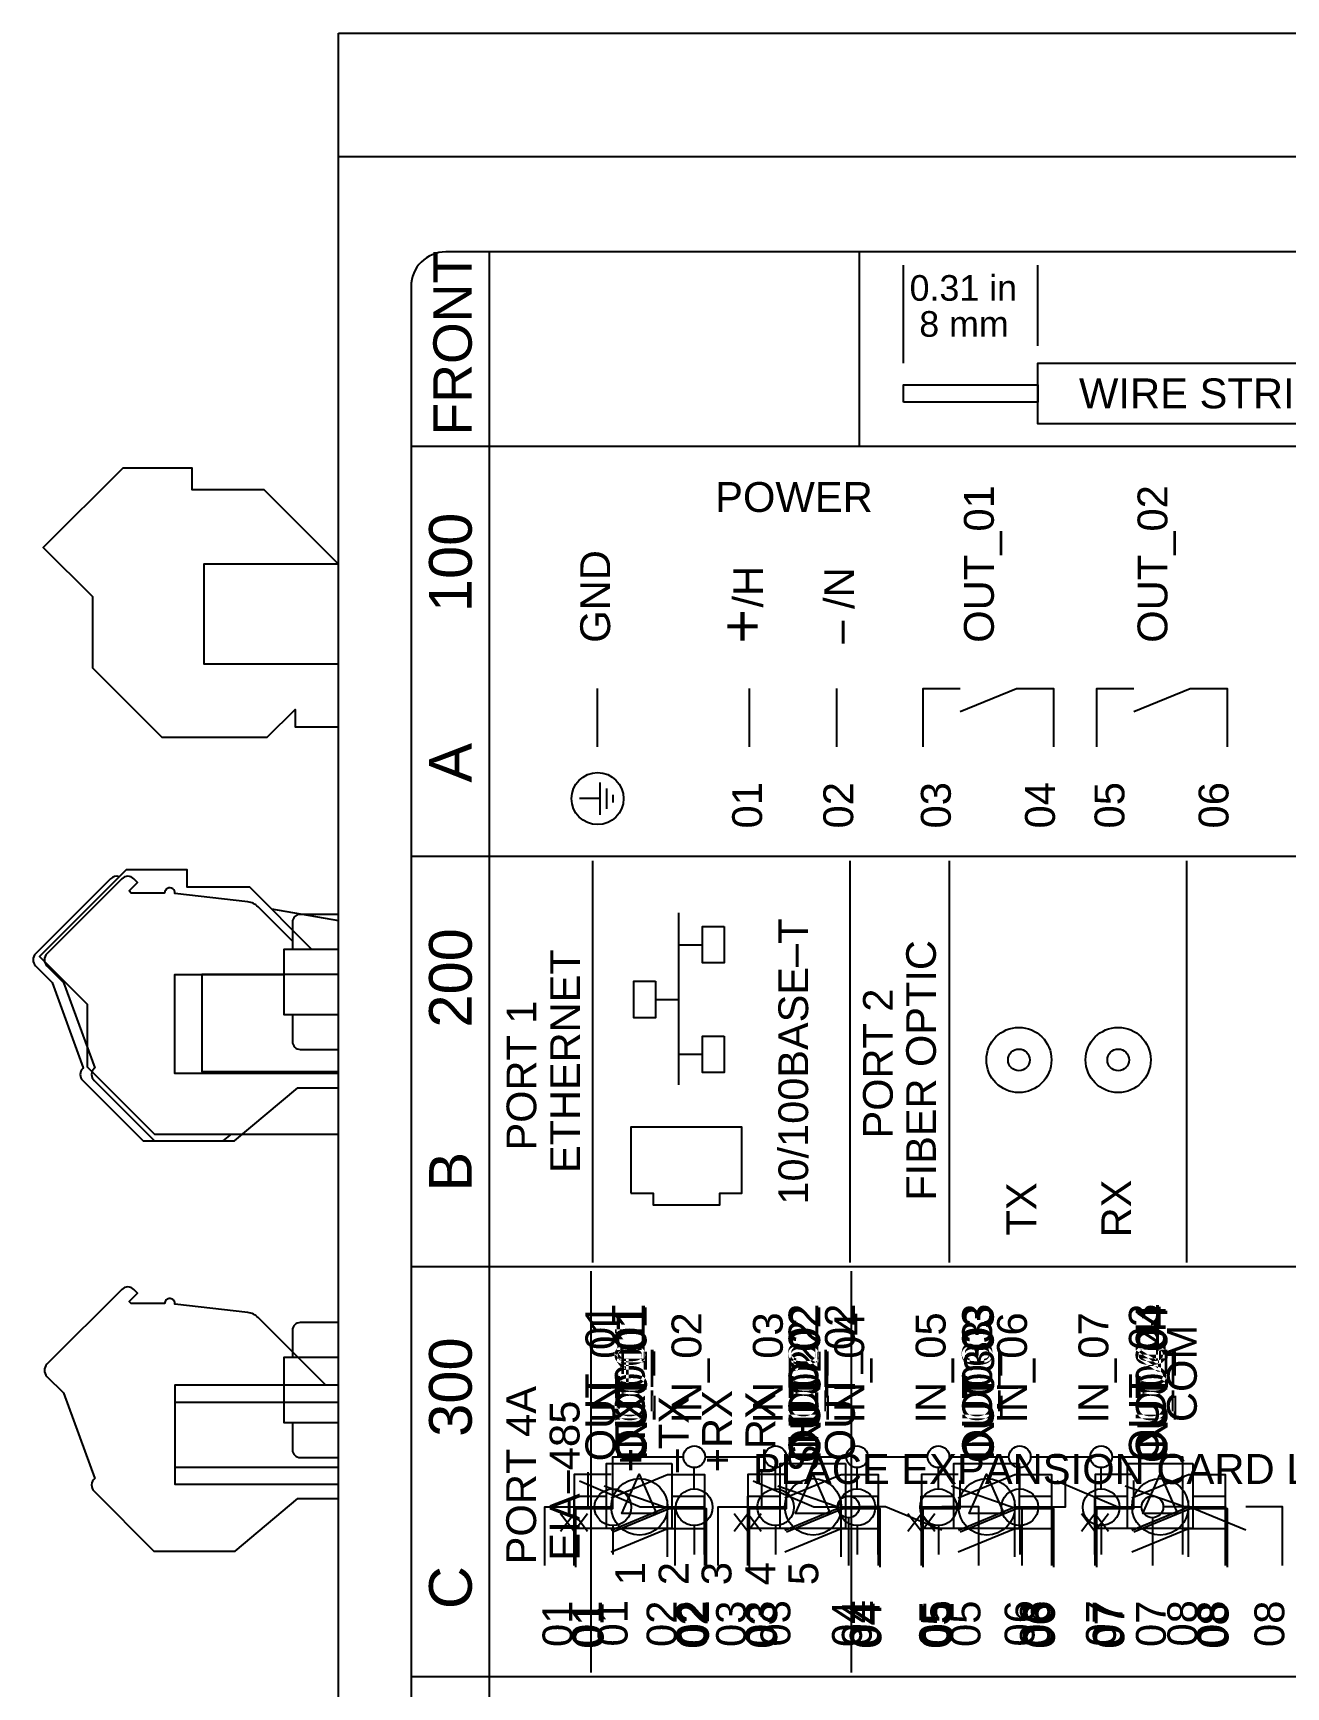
# Model space of a CAD drawing. Extents: x 0.3 to 23.7, y 0.2 to 17.8.
# Drawn here: x 8.79 to 11.676, y 5.042 to 8.852 of the extents above; entities that cross this region are included whole.
import ezdxf

# ---------------------------------------------------------------- set-up
doc = ezdxf.new("R2010")
doc.units = 0
doc.header["$MEASUREMENT"] = 0
for name, color, linetype in [('1_01__0-__NONE__EIA-232', 7, 'CONTINUOUS'), ('1_02__1-__NONE__EIA-485', 7, 'CONTINUOUS'), ('1_03__2-___1__10-100BASE-T', 7, 'CONTINUOUS'), ('1_04__3-___1__10-100BASE-T', 7, 'CONTINUOUS'), ('2_01__0-__EMPTY', 7, 'CONTINUOUS'), ('2_02__A-__SERIAL_COMMUNICA', 7, 'CONTINUOUS'), ('2_03__B-___3__DI___4__DO__', 7, 'CONTINUOUS'), ('2_04__1-___4__DI___4__DO_E', 7, 'CONTINUOUS'), ('2_05__C-___4__DI___4__DO_F', 7, 'CONTINUOUS'), ('2_06__D-___4__DI___3__DO_E', 7, 'CONTINUOUS'), ('2_07__2A___8__DO__ELECTROM', 7, 'CONTINUOUS'), ('2_08__2B___8__DO__ELECTROM', 7, 'CONTINUOUS'), ('2_09__2C___8__DO_ELECTROME', 7, 'CONTINUOUS'), ('2_10__2D___8__DO_ELECTROME', 7, 'CONTINUOUS'), ('2_11__2G___8__DO_ELECTROME', 7, 'CONTINUOUS'), ('2_12__3-___8__DI', 7, 'CONTINUOUS'), ('2_13__4-___14__DI', 7, 'CONTINUOUS'), ('2_14__5-___8__AI___20_MA_O', 7, 'CONTINUOUS'), ('2_15__6-___4__AI___4__AO__', 7, 'CONTINUOUS'), ('6_00_____DWG', 7, 'CONTINUOUS')]:
    doc.layers.add(name, color=color, linetype=linetype)
doc.styles.add('ARIAL', font='arial.ttf')

msp = doc.modelspace()

# ---------------------------------------------------------------- linework, layer by layer
at = {"layer": '1_01__0-__NONE__EIA-232'}
for points in [[(10.6718, 6.0198), (10.6718, 6.9448)], [(10.9006, 6.0198), (10.9006, 6.9448)], [(11.4476, 6.0198), (11.4476, 6.9448)], [(9.4932, 6.7411), (9.3676, 6.7411), (9.3676, 6.5911), (9.4932, 6.5911)], [(9.4932, 6.455), (9.1161, 6.455), (9.1161, 6.6834), (9.3676, 6.6834)]]:
    msp.add_lwpolyline(points, dxfattribs=at)
for points in [[(9.3873, 6.7597), (9.3079, 6.8391, 0.169586), (9.2845, 6.8504), (9.1164, 6.8695, 1.058395), (9.0928, 6.8709), (9.0159, 6.8709), (9.0109, 6.8758), (9.0304, 6.8953), (9.0221, 6.9037, 0.414214), (8.9942, 6.9037), (8.8216, 6.7311, 0.414214), (8.8216, 6.7032), (8.8599, 6.6649), (8.9316, 6.468), (8.9302, 6.4666, 0.414214), (8.9302, 6.4387), (9.0694, 6.2996), (9.2539, 6.2996), (9.3999, 6.422), (9.4932, 6.422)], [(9.4932, 6.8216), (9.4051, 6.8216, 0.414214), (9.3873, 6.8039), (9.3873, 6.7411)], [(9.3873, 6.5911), (9.3873, 6.5283, 0.414214), (9.4051, 6.5106), (9.4932, 6.5106)]]:
    msp.add_lwpolyline(points, format="xyb", dxfattribs=at)
for centre, radius in [((11.0609, 6.4862), 0.075), ((11.2896, 6.4862), 0.075), ((11.0609, 6.4862), 0.025), ((11.2896, 6.4862), 0.025)]:
    msp.add_circle(centre, radius, dxfattribs=at)
at = {"layer": '1_02__1-__NONE__EIA-485'}
for points in [[(10.6718, 6.0198), (10.6718, 6.9448)], [(10.9006, 6.0198), (10.9006, 6.9448)], [(11.4476, 6.0198), (11.4476, 6.9448)], [(9.4932, 6.7411), (9.4321, 6.7411), (9.2888, 6.8844), (9.1443, 6.8844), (9.1443, 6.9244), (9.0043, 6.9244), (8.8043, 6.7244), (8.9143, 6.6144), (8.9143, 6.4704), (9.0693, 6.3154), (9.4932, 6.3154)], [(9.3388, 6.8344), (9.4932, 6.8072)], [(9.4932, 6.4589), (9.1793, 6.4589), (9.1793, 6.6839), (9.4932, 6.6839)]]:
    msp.add_lwpolyline(points, dxfattribs=at)
msp.add_lwpolyline([(8.9883, 6.9084, 0.285461), (8.968, 6.9037), (8.7954, 6.7311, 0.414214), (8.7954, 6.7032), (8.8337, 6.6649), (8.9054, 6.468), (8.904, 6.4666, 0.414214), (8.904, 6.4387), (9.0432, 6.2996), (9.2277, 6.2996), (9.2466, 6.3154)], format="xyb", dxfattribs=at)
for centre, radius in [((11.0609, 6.4862), 0.075), ((11.2896, 6.4862), 0.075), ((11.0609, 6.4862), 0.025), ((11.2896, 6.4862), 0.025)]:
    msp.add_circle(centre, radius, dxfattribs=at)
at = {"layer": '1_03__2-___1__10-100BASE-T'}
for points in [[(10.0794, 6.0198), (10.0794, 6.9448)], [(10.6718, 6.0198), (10.6718, 6.9448)], [(10.9006, 6.0198), (10.9006, 6.9448)], [(11.4476, 6.0198), (11.4476, 6.9448)], [(10.2777, 6.4291), (10.2777, 6.8253)], [(10.382, 6.7938), (10.382, 6.7098), (10.3321, 6.7098), (10.3321, 6.7938), (10.382, 6.7938)], [(10.2777, 6.7518), (10.3293, 6.7518)], [(9.4932, 6.7411), (9.3676, 6.7411), (9.3676, 6.5911), (9.4932, 6.5911)], [(9.4932, 6.455), (9.1161, 6.455), (9.1161, 6.6834), (9.3676, 6.6834)], [(10.2234, 6.6676), (10.2234, 6.5836), (10.1735, 6.5836), (10.1735, 6.6676), (10.2234, 6.6676)], [(10.2262, 6.6256), (10.2777, 6.6256)], [(10.382, 6.5414), (10.382, 6.4573), (10.3321, 6.4573), (10.3321, 6.5414), (10.382, 6.5414)], [(10.2777, 6.4993), (10.3293, 6.4993)], [(10.167, 6.1796), (10.2182, 6.1796), (10.2182, 6.152), (10.3717, 6.152), (10.3717, 6.1796), (10.4228, 6.1796), (10.4228, 6.3311), (10.167, 6.3311), (10.167, 6.1796)]]:
    msp.add_lwpolyline(points, dxfattribs=at)
for points in [[(9.3873, 6.7597), (9.3079, 6.8391, 0.169586), (9.2845, 6.8504), (9.1164, 6.8695, 1.058395), (9.0928, 6.8709), (9.0159, 6.8709), (9.0109, 6.8758), (9.0304, 6.8953), (9.0221, 6.9037, 0.414214), (8.9942, 6.9037), (8.8216, 6.7311, 0.414214), (8.8216, 6.7032), (8.8599, 6.6649), (8.9316, 6.468), (8.9302, 6.4666, 0.414214), (8.9302, 6.4387), (9.0694, 6.2996), (9.2539, 6.2996), (9.3999, 6.422), (9.4932, 6.422)], [(9.4932, 6.8216), (9.4051, 6.8216, 0.414214), (9.3873, 6.8039), (9.3873, 6.7411)], [(9.3873, 6.5911), (9.3873, 6.5283, 0.414214), (9.4051, 6.5106), (9.4932, 6.5106)]]:
    msp.add_lwpolyline(points, format="xyb", dxfattribs=at)
for centre, radius in [((11.0609, 6.4862), 0.075), ((11.2896, 6.4862), 0.075), ((11.0609, 6.4862), 0.025), ((11.2896, 6.4862), 0.025)]:
    msp.add_circle(centre, radius, dxfattribs=at)
at = {"layer": '1_04__3-___1__10-100BASE-T'}
for points in [[(10.0794, 6.0198), (10.0794, 6.9448)], [(10.6718, 6.0198), (10.6718, 6.9448)], [(10.9006, 6.0198), (10.9006, 6.9448)], [(11.4476, 6.0198), (11.4476, 6.9448)], [(9.4932, 6.7411), (9.4321, 6.7411), (9.2888, 6.8844), (9.1443, 6.8844), (9.1443, 6.9244), (9.0043, 6.9244), (8.8043, 6.7244), (8.9143, 6.6144), (8.9143, 6.4704), (9.0693, 6.3154), (9.4932, 6.3154)], [(9.3388, 6.8344), (9.4932, 6.8072)], [(10.2777, 6.4291), (10.2777, 6.8253)], [(10.382, 6.7938), (10.382, 6.7098), (10.3321, 6.7098), (10.3321, 6.7938), (10.382, 6.7938)], [(10.2777, 6.7518), (10.3293, 6.7518)], [(9.4932, 6.4589), (9.1793, 6.4589), (9.1793, 6.6839), (9.4932, 6.6839)], [(10.2234, 6.6676), (10.2234, 6.5836), (10.1735, 6.5836), (10.1735, 6.6676), (10.2234, 6.6676)], [(10.2262, 6.6256), (10.2777, 6.6256)], [(10.382, 6.5414), (10.382, 6.4573), (10.3321, 6.4573), (10.3321, 6.5414), (10.382, 6.5414)], [(10.2777, 6.4993), (10.3293, 6.4993)], [(10.167, 6.1796), (10.2182, 6.1796), (10.2182, 6.152), (10.3717, 6.152), (10.3717, 6.1796), (10.4228, 6.1796), (10.4228, 6.3311), (10.167, 6.3311), (10.167, 6.1796)]]:
    msp.add_lwpolyline(points, dxfattribs=at)
msp.add_lwpolyline([(8.9883, 6.9084, 0.285461), (8.968, 6.9037), (8.7954, 6.7311, 0.414214), (8.7954, 6.7032), (8.8337, 6.6649), (8.9054, 6.468), (8.904, 6.4666, 0.414214), (8.904, 6.4387), (9.0432, 6.2996), (9.2277, 6.2996), (9.2466, 6.3154)], format="xyb", dxfattribs=at)
for centre, radius in [((11.0609, 6.4862), 0.075), ((11.2896, 6.4862), 0.075), ((11.0609, 6.4862), 0.025), ((11.2896, 6.4862), 0.025)]:
    msp.add_circle(centre, radius, dxfattribs=at)
at = {"layer": '2_02__A-__SERIAL_COMMUNICA'}
for points in [[(10.0751, 5.0748), (10.0751, 5.9998)], [(10.6751, 5.0748), (10.6751, 5.9998)], [(9.4932, 5.8006), (9.3676, 5.8006), (9.3676, 5.6506), (9.4932, 5.6506)], [(9.3676, 5.7372), (9.116, 5.7372), (9.116, 5.5088), (9.4932, 5.5088)], [(9.116, 5.6978), (9.3676, 5.6978)], [(9.116, 5.5482), (9.4932, 5.5482)]]:
    msp.add_lwpolyline(points, dxfattribs=at)
for points in [[(9.3873, 5.8135), (9.3079, 5.8929, 0.169586), (9.2845, 5.9042), (9.1164, 5.9234, 0.430941), (9.1053, 5.9365, 0.430926), (9.0928, 5.9247), (9.0159, 5.9247), (9.0109, 5.9296), (9.0304, 5.9491), (9.022, 5.9575, 0.414218), (8.9942, 5.9575), (8.8216, 5.7849, 0.414213), (8.8216, 5.757), (8.8599, 5.7188), (8.9316, 5.5218, 0.440578), (8.9302, 5.4926), (9.0682, 5.3545), (9.2553, 5.3545), (9.3999, 5.4759), (9.4932, 5.4759)], [(9.4932, 5.8811), (9.4051, 5.8811, 0.414214), (9.3873, 5.8634), (9.3873, 5.8006)], [(9.3873, 5.6506), (9.3873, 5.5878, 0.414214), (9.4051, 5.5701), (9.4932, 5.5701)]]:
    msp.add_lwpolyline(points, format="xyb", dxfattribs=at)
at = {"layer": '2_03__B-___3__DI___4__DO__'}
msp.add_lwpolyline([(9.4633, 5.7375), (9.3079, 5.8929, 0.169586), (9.2845, 5.9042), (9.1164, 5.9234, 0.430941), (9.1053, 5.9365, 0.430926), (9.0928, 5.9247), (9.0159, 5.9247), (9.0109, 5.9296), (9.0304, 5.9491), (9.022, 5.9575, 0.414218), (8.9942, 5.9575), (8.8216, 5.7849, 0.414213), (8.8216, 5.757), (8.8599, 5.7188), (8.9316, 5.5218, 0.440578), (8.9302, 5.4926), (9.0682, 5.3545), (9.2553, 5.3545), (9.3999, 5.4759), (9.4932, 5.4759)], format="xyb", dxfattribs=at)
for points in [[(9.4932, 5.7372), (9.116, 5.7372), (9.116, 5.5088), (9.4932, 5.5088)], [(9.116, 5.6978), (9.4932, 5.6978)], [(9.116, 5.5482), (9.4932, 5.5482)], [(10.0364, 5.3214), (10.0364, 5.4564), (10.1215, 5.4564)], [(10.1216, 5.4027), (10.2515, 5.4564), (10.3365, 5.4564), (10.3365, 5.3214)], [(10.4364, 5.3214), (10.4364, 5.4564), (10.5215, 5.4564)], [(10.5215, 5.4027), (10.6515, 5.4564), (10.7365, 5.4564), (10.7365, 5.3214)], [(10.8364, 5.3214), (10.8364, 5.4564), (10.9215, 5.4564)], [(10.9215, 5.4027), (11.0515, 5.4564), (11.1365, 5.4564), (11.1365, 5.3214)], [(11.2363, 5.3214), (11.2363, 5.4564), (11.3214, 5.4564)], [(11.3215, 5.4027), (11.4515, 5.4564), (11.5364, 5.4564), (11.5364, 5.3214)]]:
    msp.add_lwpolyline(points, dxfattribs=at)
at = {"layer": '2_04__1-___4__DI___4__DO_E'}
msp.add_lwpolyline([(9.4633, 5.7375), (9.3079, 5.8929, 0.169586), (9.2845, 5.9042), (9.1164, 5.9234, 0.430941), (9.1053, 5.9365, 0.430926), (9.0928, 5.9247), (9.0159, 5.9247), (9.0109, 5.9296), (9.0304, 5.9491), (9.022, 5.9575, 0.414218), (8.9942, 5.9575), (8.8216, 5.7849, 0.414213), (8.8216, 5.757), (8.8599, 5.7188), (8.9316, 5.5218, 0.440578), (8.9302, 5.4926), (9.0682, 5.3545), (9.2553, 5.3545), (9.3999, 5.4759), (9.4932, 5.4759)], format="xyb", dxfattribs=at)
for points in [[(9.4932, 5.7372), (9.116, 5.7372), (9.116, 5.5088), (9.4932, 5.5088)], [(9.116, 5.6978), (9.4932, 5.6978)], [(9.116, 5.5482), (9.4932, 5.5482)], [(10.0362, 5.3214), (10.0362, 5.4564), (10.1213, 5.4564)], [(10.1214, 5.4027), (10.2514, 5.4564), (10.3363, 5.4564), (10.3363, 5.3214)], [(10.4362, 5.3214), (10.4362, 5.4564), (10.5213, 5.4564)], [(10.5214, 5.4027), (10.6513, 5.4564), (10.7363, 5.4564), (10.7363, 5.3214)], [(10.8362, 5.3214), (10.8362, 5.4564), (10.9213, 5.4564)], [(10.9214, 5.4027), (11.0513, 5.4564), (11.1363, 5.4564), (11.1363, 5.3214)], [(11.2362, 5.3214), (11.2362, 5.4564), (11.3213, 5.4564)], [(11.3213, 5.4027), (11.4513, 5.4564), (11.5363, 5.4564), (11.5363, 5.3214)]]:
    msp.add_lwpolyline(points, dxfattribs=at)
at = {"layer": '2_05__C-___4__DI___4__DO_F'}
msp.add_lwpolyline([(9.4633, 5.7375), (9.3079, 5.8929, 0.169586), (9.2845, 5.9042), (9.1164, 5.9234, 0.430941), (9.1053, 5.9365, 0.430926), (9.0928, 5.9247), (9.0159, 5.9247), (9.0109, 5.9296), (9.0304, 5.9491), (9.022, 5.9575, 0.414218), (8.9942, 5.9575), (8.8216, 5.7849, 0.414213), (8.8216, 5.757), (8.8599, 5.7188), (8.9316, 5.5218, 0.440578), (8.9302, 5.4926), (9.0682, 5.3545), (9.2553, 5.3545), (9.3999, 5.4759), (9.4932, 5.4759)], format="xyb", dxfattribs=at)
for points in [[(9.4932, 5.7372), (9.116, 5.7372), (9.116, 5.5088), (9.4932, 5.5088)], [(9.116, 5.6978), (9.4932, 5.6978)], [(9.116, 5.5482), (9.4932, 5.5482)], [(10.1213, 5.5313), (10.0362, 5.5313), (10.0362, 5.3213)], [(10.1214, 5.4776), (10.2513, 5.5313), (10.3363, 5.5313), (10.3363, 5.4063)], [(10.5213, 5.5313), (10.4362, 5.5313), (10.4362, 5.3213)], [(10.5214, 5.4776), (10.6513, 5.5313), (10.7363, 5.5313), (10.7363, 5.4063)], [(10.9213, 5.5313), (10.8362, 5.5313), (10.8362, 5.3213)], [(10.9213, 5.4776), (11.0513, 5.5313), (11.1363, 5.5313), (11.1363, 5.4063)], [(11.3213, 5.5313), (11.2362, 5.5313), (11.2362, 5.3213)], [(11.3213, 5.4776), (11.4513, 5.5313), (11.5363, 5.5313), (11.5363, 5.4063)], [(10.2513, 5.3413), (10.2513, 5.4713)], [(10.6513, 5.3413), (10.6513, 5.4713)], [(11.0513, 5.3413), (11.0513, 5.4713)], [(11.4513, 5.3413), (11.4513, 5.4713)], [(10.1213, 5.4063), (10.0362, 5.4063)], [(10.1214, 5.3526), (10.2513, 5.4063), (10.3363, 5.4063), (10.3363, 5.3213)], [(10.5213, 5.4063), (10.4362, 5.4063)], [(10.5214, 5.3526), (10.6513, 5.4063), (10.7363, 5.4063), (10.7363, 5.3213)], [(10.9213, 5.4063), (10.8362, 5.4063)], [(10.9213, 5.3526), (11.0513, 5.4063), (11.1363, 5.4063), (11.1363, 5.3213)], [(11.3213, 5.4063), (11.2362, 5.4063)], [(11.3213, 5.3526), (11.4513, 5.4063), (11.5363, 5.4063), (11.5363, 5.3213)]]:
    msp.add_lwpolyline(points, dxfattribs=at)
at = {"layer": '2_06__D-___4__DI___3__DO_E'}
msp.add_lwpolyline([(9.4633, 5.7375), (9.3079, 5.8929, 0.169586), (9.2845, 5.9042), (9.1164, 5.9234, 0.430941), (9.1053, 5.9365, 0.430926), (9.0928, 5.9247), (9.0159, 5.9247), (9.0109, 5.9296), (9.0304, 5.9491), (9.022, 5.9575, 0.414218), (8.9942, 5.9575), (8.8216, 5.7849, 0.414213), (8.8216, 5.757), (8.8599, 5.7188), (8.9316, 5.5218, 0.440578), (8.9302, 5.4926), (9.0682, 5.3545), (9.2553, 5.3545), (9.3999, 5.4759), (9.4932, 5.4759)], format="xyb", dxfattribs=at)
for points in [[(9.4932, 5.7372), (9.116, 5.7372), (9.116, 5.5088), (9.4932, 5.5088)], [(9.116, 5.6978), (9.4932, 5.6978)], [(9.116, 5.5482), (9.4932, 5.5482)], [(9.9683, 5.3214), (9.9683, 5.4564), (10.0683, 5.4564), (10.0683, 5.5364)], [(10.3683, 5.3214), (10.3683, 5.4564), (10.4683, 5.4564), (10.4683, 5.4564), (10.4683, 5.5364)], [(11.0683, 5.3214), (11.0683, 5.4564), (11.1684, 5.4564), (11.1684, 5.4564), (11.1684, 5.5364)], [(10.0483, 5.5164), (10.1883, 5.4564), (10.2684, 5.4564), (10.2684, 5.3214)], [(10.4483, 5.5164), (10.5883, 5.4564), (10.6434, 5.4564)], [(11.1484, 5.5164), (11.2884, 5.4564), (11.3435, 5.4564)], [(10.8833, 5.4027), (10.7533, 5.4564), (10.6933, 5.4564)], [(10.9685, 5.3214), (10.9685, 5.4564), (10.8834, 5.4564)], [(11.5834, 5.4027), (11.4534, 5.4564), (11.3934, 5.4564)], [(11.6685, 5.3214), (11.6685, 5.4564), (11.5834, 5.4564)], [(10.6684, 5.4314), (10.6684, 5.3214)], [(11.3684, 5.4314), (11.3684, 5.3214)]]:
    msp.add_lwpolyline(points, dxfattribs=at)
for centre in [(10.6684, 5.4564), (11.3684, 5.4564)]:
    msp.add_circle(centre, 0.025, dxfattribs=at)
at = {"layer": '2_07__2A___8__DO__ELECTROM'}
msp.add_lwpolyline([(9.4633, 5.7375), (9.3079, 5.8929, 0.169586), (9.2845, 5.9042), (9.1164, 5.9234, 0.430941), (9.1053, 5.9365, 0.430926), (9.0928, 5.9247), (9.0159, 5.9247), (9.0109, 5.9296), (9.0304, 5.9491), (9.022, 5.9575, 0.414218), (8.9942, 5.9575), (8.8216, 5.7849, 0.414213), (8.8216, 5.757), (8.8599, 5.7188), (8.9316, 5.5218, 0.440578), (8.9302, 5.4926), (9.0682, 5.3545), (9.2553, 5.3545), (9.3999, 5.4759), (9.4932, 5.4759)], format="xyb", dxfattribs=at)
for points in [[(9.4932, 5.7372), (9.116, 5.7372), (9.116, 5.5088), (9.4932, 5.5088)], [(9.116, 5.6978), (9.4932, 5.6978)], [(9.116, 5.5482), (9.4932, 5.5482)], [(10.0402, 5.3175), (10.0402, 5.4525), (10.1253, 5.4525)], [(10.1254, 5.3988), (10.2554, 5.4525), (10.3403, 5.4525), (10.3403, 5.3175)], [(10.4402, 5.3175), (10.4402, 5.4525), (10.5253, 5.4525)], [(10.5254, 5.3988), (10.6553, 5.4525), (10.7403, 5.4525), (10.7403, 5.3175)], [(10.8402, 5.3175), (10.8402, 5.4525), (10.9253, 5.4525)], [(10.9254, 5.3988), (11.0553, 5.4525), (11.1403, 5.4525), (11.1403, 5.3175)], [(11.2402, 5.3175), (11.2402, 5.4525), (11.3253, 5.4525)], [(11.3253, 5.3988), (11.4553, 5.4525), (11.5403, 5.4525), (11.5403, 5.3175)]]:
    msp.add_lwpolyline(points, dxfattribs=at)
at = {"layer": '2_08__2B___8__DO__ELECTROM'}
msp.add_lwpolyline([(9.4633, 5.7375), (9.3079, 5.8929, 0.169586), (9.2845, 5.9042), (9.1164, 5.9234, 0.430941), (9.1053, 5.9365, 0.430926), (9.0928, 5.9247), (9.0159, 5.9247), (9.0109, 5.9296), (9.0304, 5.9491), (9.022, 5.9575, 0.414218), (8.9942, 5.9575), (8.8216, 5.7849, 0.414213), (8.8216, 5.757), (8.8599, 5.7188), (8.9316, 5.5218, 0.440578), (8.9302, 5.4926), (9.0682, 5.3545), (9.2553, 5.3545), (9.3999, 5.4759), (9.4932, 5.4759)], format="xyb", dxfattribs=at)
for points in [[(9.4932, 5.7372), (9.116, 5.7372), (9.116, 5.5088), (9.4932, 5.5088)], [(9.116, 5.6978), (9.4932, 5.6978)], [(9.116, 5.5482), (9.4932, 5.5482)], [(10.0402, 5.3175), (10.0402, 5.4525), (10.1253, 5.4525), (10.1253, 5.5175)], [(10.1053, 5.505), (10.2554, 5.4525), (10.3403, 5.4525), (10.3403, 5.3175)], [(10.4402, 5.3175), (10.4402, 5.4525), (10.5253, 5.4525), (10.5253, 5.5175)], [(10.5053, 5.505), (10.6553, 5.4525), (10.7403, 5.4525), (10.7403, 5.3175)], [(10.8402, 5.3175), (10.8402, 5.4525), (10.9253, 5.4525), (10.9253, 5.5175)], [(10.9053, 5.505), (11.0553, 5.4525), (11.1403, 5.4525), (11.1403, 5.3175)], [(11.2402, 5.3175), (11.2402, 5.4525), (11.3253, 5.4525), (11.3253, 5.5175)], [(11.3053, 5.505), (11.4553, 5.4525), (11.5403, 5.4525), (11.5403, 5.3175)]]:
    msp.add_lwpolyline(points, dxfattribs=at)
at = {"layer": '2_09__2C___8__DO_ELECTROME'}
msp.add_lwpolyline([(9.4633, 5.7375), (9.3079, 5.8929, 0.169586), (9.2845, 5.9042), (9.1164, 5.9234, 0.430941), (9.1053, 5.9365, 0.430926), (9.0928, 5.9247), (9.0159, 5.9247), (9.0109, 5.9296), (9.0304, 5.9491), (9.022, 5.9575, 0.414218), (8.9942, 5.9575), (8.8216, 5.7849, 0.414213), (8.8216, 5.757), (8.8599, 5.7188), (8.9316, 5.5218, 0.440578), (8.9302, 5.4926), (9.0682, 5.3545), (9.2553, 5.3545), (9.3999, 5.4759), (9.4932, 5.4759)], format="xyb", dxfattribs=at)
for points in [[(9.4932, 5.7372), (9.116, 5.7372), (9.116, 5.5088), (9.4932, 5.5088)], [(9.116, 5.6978), (9.4932, 5.6978)], [(9.116, 5.5482), (9.4932, 5.5482)], [(10.0402, 5.3175), (10.0402, 5.4525), (10.1253, 5.4525)], [(10.1254, 5.3988), (10.2554, 5.4525), (10.3403, 5.4525), (10.3403, 5.3175)], [(10.4402, 5.3175), (10.4402, 5.4525), (10.5253, 5.4525)], [(10.5254, 5.3988), (10.6553, 5.4525), (10.7403, 5.4525), (10.7403, 5.3175)], [(10.8402, 5.3175), (10.8402, 5.4525), (10.9253, 5.4525)], [(10.9254, 5.3988), (11.0553, 5.4525), (11.1403, 5.4525), (11.1403, 5.3175)], [(11.2402, 5.3175), (11.2402, 5.4525), (11.3253, 5.4525)], [(11.3253, 5.3988), (11.4553, 5.4525), (11.5403, 5.4525), (11.5403, 5.3175)]]:
    msp.add_lwpolyline(points, dxfattribs=at)
at = {"layer": '2_10__2D___8__DO_ELECTROME'}
msp.add_lwpolyline([(9.4633, 5.7375), (9.3079, 5.8929, 0.169586), (9.2845, 5.9042), (9.1164, 5.9234, 0.430941), (9.1053, 5.9365, 0.430926), (9.0928, 5.9247), (9.0159, 5.9247), (9.0109, 5.9296), (9.0304, 5.9491), (9.022, 5.9575, 0.414218), (8.9942, 5.9575), (8.8216, 5.7849, 0.414213), (8.8216, 5.757), (8.8599, 5.7188), (8.9316, 5.5218, 0.440578), (8.9302, 5.4926), (9.0682, 5.3545), (9.2553, 5.3545), (9.3999, 5.4759), (9.4932, 5.4759)], format="xyb", dxfattribs=at)
for points in [[(9.4932, 5.7372), (9.116, 5.7372), (9.116, 5.5088), (9.4932, 5.5088)], [(9.116, 5.6978), (9.4932, 5.6978)], [(9.116, 5.5482), (9.4932, 5.5482)], [(10.8402, 5.3175), (10.8402, 5.4525), (10.9253, 5.4525), (10.9253, 5.5175)], [(10.9053, 5.505), (11.0553, 5.4525), (11.1403, 5.4525), (11.1403, 5.3175)], [(11.2402, 5.3175), (11.2402, 5.4525), (11.3253, 5.4525), (11.3253, 5.5175)], [(11.3053, 5.505), (11.4553, 5.4525), (11.5403, 5.4525), (11.5403, 5.3175)], [(10.0402, 5.3175), (10.0402, 5.4525), (10.1253, 5.4525)], [(10.1254, 5.3988), (10.2554, 5.4525), (10.3403, 5.4525), (10.3403, 5.3175)], [(10.4402, 5.3175), (10.4402, 5.4525), (10.5253, 5.4525)], [(10.5254, 5.3988), (10.6553, 5.4525), (10.7403, 5.4525), (10.7403, 5.3175)]]:
    msp.add_lwpolyline(points, dxfattribs=at)
at = {"layer": '2_11__2G___8__DO_ELECTROME'}
msp.add_lwpolyline([(9.4633, 5.7375), (9.3079, 5.8929, 0.169586), (9.2845, 5.9042), (9.1164, 5.9234, 0.430941), (9.1053, 5.9365, 0.430926), (9.0928, 5.9247), (9.0159, 5.9247), (9.0109, 5.9296), (9.0304, 5.9491), (9.022, 5.9575, 0.414218), (8.9942, 5.9575), (8.8216, 5.7849, 0.414213), (8.8216, 5.757), (8.8599, 5.7188), (8.9316, 5.5218, 0.440578), (8.9302, 5.4926), (9.0682, 5.3545), (9.2553, 5.3545), (9.3999, 5.4759), (9.4932, 5.4759)], format="xyb", dxfattribs=at)
for points in [[(9.4932, 5.7372), (9.116, 5.7372), (9.116, 5.5088), (9.4932, 5.5088)], [(9.116, 5.6978), (9.4932, 5.6978)], [(9.116, 5.5482), (9.4932, 5.5482)], [(10.0402, 5.3175), (10.0402, 5.4525), (10.1253, 5.4525)], [(10.1254, 5.3988), (10.2554, 5.4525), (10.3403, 5.4525), (10.3403, 5.3175)], [(10.4402, 5.3175), (10.4402, 5.4525), (10.5253, 5.4525)], [(10.5254, 5.3988), (10.6553, 5.4525), (10.7403, 5.4525), (10.7403, 5.3175)], [(10.8402, 5.3175), (10.8402, 5.4525), (10.9253, 5.4525)], [(10.9254, 5.3988), (11.0553, 5.4525), (11.1403, 5.4525), (11.1403, 5.3175)], [(11.2402, 5.3175), (11.2402, 5.4525), (11.3253, 5.4525)], [(11.3253, 5.3988), (11.4553, 5.4525), (11.5403, 5.4525), (11.5403, 5.3175)]]:
    msp.add_lwpolyline(points, dxfattribs=at)
at = {"layer": '2_12__3-___8__DI'}
msp.add_lwpolyline([(9.4633, 5.7375), (9.3079, 5.8929, 0.169586), (9.2845, 5.9042), (9.1164, 5.9234, 0.430941), (9.1053, 5.9365, 0.430926), (9.0928, 5.9247), (9.0159, 5.9247), (9.0109, 5.9296), (9.0304, 5.9491), (9.022, 5.9575, 0.414218), (8.9942, 5.9575), (8.8216, 5.7849, 0.414213), (8.8216, 5.757), (8.8599, 5.7188), (8.9316, 5.5218, 0.440578), (8.9302, 5.4926), (9.0682, 5.3545), (9.2553, 5.3545), (9.3999, 5.4759), (9.4932, 5.4759)], format="xyb", dxfattribs=at)
for points in [[(9.4932, 5.7372), (9.116, 5.7372), (9.116, 5.5088), (9.4932, 5.5088)], [(9.116, 5.6978), (9.4932, 5.6978)], [(9.116, 5.5482), (9.4932, 5.5482)], [(10.0366, 5.3214), (10.0365, 5.4564), (10.1215, 5.4564)], [(10.2515, 5.4564), (10.3365, 5.4564), (10.3365, 5.3214)], [(10.4367, 5.3214), (10.4366, 5.4564), (10.5216, 5.4564)], [(10.6516, 5.4564), (10.7366, 5.4564), (10.7366, 5.3214)], [(10.8367, 5.3214), (10.8367, 5.4564), (10.9217, 5.4564)], [(11.0517, 5.4564), (11.1367, 5.4564), (11.1367, 5.3214)], [(11.2366, 5.3214), (11.2365, 5.4564), (11.3215, 5.4564)], [(11.4515, 5.4564), (11.5365, 5.4564), (11.5365, 5.3214)]]:
    msp.add_lwpolyline(points, dxfattribs=at)
for centre in [(10.1866, 5.4564), (10.5866, 5.4564), (10.9867, 5.4564), (11.3866, 5.4564)]:
    msp.add_circle(centre, 0.065, dxfattribs=at)
at = {"layer": '2_13__4-___14__DI'}
msp.add_lwpolyline([(9.4633, 5.7375), (9.3079, 5.8929, 0.169586), (9.2845, 5.9042), (9.1164, 5.9234, 0.430941), (9.1053, 5.9365, 0.430926), (9.0928, 5.9247), (9.0159, 5.9247), (9.0109, 5.9296), (9.0304, 5.9491), (9.022, 5.9575, 0.414218), (8.9942, 5.9575), (8.8216, 5.7849, 0.414213), (8.8216, 5.757), (8.8599, 5.7188), (8.9316, 5.5218, 0.440578), (8.9302, 5.4926), (9.0682, 5.3545), (9.2553, 5.3545), (9.3999, 5.4759), (9.4932, 5.4759)], format="xyb", dxfattribs=at)
for points in [[(9.4932, 5.7372), (9.116, 5.7372), (9.116, 5.5088), (9.4932, 5.5088)], [(9.116, 5.6978), (9.4932, 5.6978)], [(10.1254, 5.4978), (10.1254, 5.5719), (10.2879, 5.5719)], [(10.3379, 5.5719), (10.4754, 5.5719)], [(10.5254, 5.5719), (10.6629, 5.5719)], [(10.7129, 5.5719), (10.8504, 5.5719)], [(10.9004, 5.5719), (11.0379, 5.5719)], [(11.0879, 5.5719), (11.2254, 5.5719)], [(11.2754, 5.5719), (11.4379, 5.5719), (11.4379, 5.3469)], [(9.116, 5.5482), (9.4932, 5.5482)], [(10.3129, 5.4978), (10.3129, 5.5469)], [(10.5004, 5.4978), (10.5004, 5.5469)], [(10.6879, 5.4978), (10.6879, 5.5469)], [(10.8754, 5.4978), (10.8754, 5.5469)], [(11.0629, 5.4978), (11.0629, 5.5469)], [(11.2504, 5.4978), (11.2504, 5.5469)], [(10.1254, 5.4133), (10.1254, 5.3469)], [(10.3129, 5.4133), (10.3129, 5.3469)], [(10.5004, 5.4133), (10.5004, 5.3469)], [(10.6879, 5.4133), (10.6879, 5.3469)], [(10.8754, 5.4133), (10.8754, 5.3469)], [(11.0629, 5.4133), (11.0629, 5.3469)], [(11.2504, 5.4133), (11.2504, 5.3469)]]:
    msp.add_lwpolyline(points, dxfattribs=at)
for centre, radius in [((10.3129, 5.5719), 0.025), ((10.5004, 5.5719), 0.025), ((10.6879, 5.5719), 0.025), ((10.8754, 5.5719), 0.025), ((11.0629, 5.5719), 0.025), ((11.2504, 5.5719), 0.025), ((10.1254, 5.4555), 0.0422), ((10.3129, 5.4555), 0.0422), ((10.5004, 5.4555), 0.0422), ((10.6879, 5.4555), 0.0422), ((10.8754, 5.4555), 0.0422), ((11.0629, 5.4555), 0.0422), ((11.2504, 5.4555), 0.0422)]:
    msp.add_circle(centre, radius, dxfattribs=at)
at = {"layer": '2_14__5-___8__AI___20_MA_O'}
msp.add_lwpolyline([(9.4633, 5.7375), (9.3079, 5.8929, 0.169586), (9.2845, 5.9042), (9.1164, 5.9234, 0.430941), (9.1053, 5.9365, 0.430926), (9.0928, 5.9247), (9.0159, 5.9247), (9.0109, 5.9296), (9.0304, 5.9491), (9.022, 5.9575, 0.414218), (8.9942, 5.9575), (8.8216, 5.7849, 0.414213), (8.8216, 5.757), (8.8599, 5.7188), (8.9316, 5.5218, 0.440578), (8.9302, 5.4926), (9.0682, 5.3545), (9.2553, 5.3545), (9.3999, 5.4759), (9.4932, 5.4759)], format="xyb", dxfattribs=at)
for points in [[(9.4932, 5.7372), (9.116, 5.7372), (9.116, 5.5088), (9.4932, 5.5088)], [(9.116, 5.6978), (9.4932, 5.6978)], [(9.116, 5.5482), (9.4932, 5.5482)], [(10.261, 5.5564), (10.261, 5.4064), (10.111, 5.4064), (10.111, 5.5564), (10.261, 5.5564)], [(10.226, 5.4414), (10.146, 5.4414), (10.186, 5.5314), (10.226, 5.4414)], [(10.6611, 5.5564), (10.6611, 5.4064), (10.5111, 5.4064), (10.5111, 5.5564), (10.6611, 5.5564)], [(10.626, 5.4414), (10.546, 5.4414), (10.5861, 5.5314), (10.626, 5.4414)], [(11.0611, 5.5564), (11.0611, 5.4064), (10.9111, 5.4064), (10.9111, 5.5564), (11.0611, 5.5564)], [(11.0261, 5.4414), (10.9461, 5.4414), (10.9861, 5.5314), (11.0261, 5.4414)], [(11.4612, 5.5564), (11.4612, 5.4064), (11.3112, 5.4064), (11.3112, 5.5564), (11.4612, 5.5564)], [(11.4262, 5.4414), (11.3462, 5.4414), (11.3862, 5.5314), (11.4262, 5.4414)], [(10.0359, 5.3464), (10.0359, 5.4814), (10.111, 5.4814)], [(10.261, 5.4814), (10.3361, 5.4814), (10.3361, 5.3464)], [(10.436, 5.3464), (10.436, 5.4814), (10.511, 5.4814)], [(10.6611, 5.4814), (10.7362, 5.4814), (10.7362, 5.3464)], [(10.8361, 5.3464), (10.836, 5.4814), (10.9111, 5.4814)], [(11.0612, 5.4814), (11.1362, 5.4814), (11.1362, 5.3464)], [(11.2361, 5.3464), (11.2361, 5.4814), (11.3112, 5.4814)], [(11.4612, 5.4814), (11.5363, 5.4814), (11.5363, 5.3464)], [(10.0047, 5.4002), (10.036, 5.4414), (10.0672, 5.4002)], [(10.4048, 5.4002), (10.436, 5.4414), (10.4672, 5.4002)], [(10.8048, 5.4002), (10.8361, 5.4414), (10.8673, 5.4002)], [(11.2049, 5.4002), (11.2361, 5.4414), (11.2673, 5.4002)]]:
    msp.add_lwpolyline(points, dxfattribs=at)
at = {"layer": '2_15__6-___4__AI___4__AO__'}
msp.add_lwpolyline([(9.4633, 5.7375), (9.3079, 5.8929, 0.169586), (9.2845, 5.9042), (9.1164, 5.9234, 0.430941), (9.1053, 5.9365, 0.430926), (9.0928, 5.9247), (9.0159, 5.9247), (9.0109, 5.9296), (9.0304, 5.9491), (9.022, 5.9575, 0.414218), (8.9942, 5.9575), (8.8216, 5.7849, 0.414213), (8.8216, 5.757), (8.8599, 5.7188), (8.9316, 5.5218, 0.440578), (8.9302, 5.4926), (9.0682, 5.3545), (9.2553, 5.3545), (9.3999, 5.4759), (9.4932, 5.4759)], format="xyb", dxfattribs=at)
for points in [[(9.4932, 5.7372), (9.116, 5.7372), (9.116, 5.5088), (9.4932, 5.5088)], [(9.116, 5.6978), (9.4932, 5.6978)], [(9.116, 5.5482), (9.4932, 5.5482)], [(10.261, 5.5564), (10.261, 5.4064), (10.111, 5.4064), (10.111, 5.5564), (10.261, 5.5564)], [(10.226, 5.4414), (10.146, 5.4414), (10.186, 5.5314), (10.226, 5.4414)], [(10.6611, 5.5564), (10.6611, 5.4064), (10.5111, 5.4064), (10.5111, 5.5564), (10.6611, 5.5564)], [(10.626, 5.4414), (10.546, 5.4414), (10.5861, 5.5314), (10.626, 5.4414)], [(11.0611, 5.5564), (11.0611, 5.4064), (10.9111, 5.4064), (10.9111, 5.5564), (11.0611, 5.5564)], [(11.0261, 5.4414), (10.9461, 5.4414), (10.9861, 5.5314), (11.0261, 5.4414)], [(11.4612, 5.5564), (11.4612, 5.4064), (11.3112, 5.4064), (11.3112, 5.5564), (11.4612, 5.5564)], [(11.4262, 5.4414), (11.3462, 5.4414), (11.3862, 5.5314), (11.4262, 5.4414)], [(10.0359, 5.3464), (10.0359, 5.4814), (10.111, 5.4814)], [(10.261, 5.4814), (10.3361, 5.4814), (10.3361, 5.3464)], [(10.436, 5.3464), (10.436, 5.4814), (10.511, 5.4814)], [(10.6611, 5.4814), (10.7362, 5.4814), (10.7362, 5.3464)], [(10.8361, 5.3464), (10.836, 5.4814), (10.9111, 5.4814)], [(11.0612, 5.4814), (11.1362, 5.4814), (11.1362, 5.3464)], [(11.2361, 5.3464), (11.2361, 5.4814), (11.3112, 5.4814)], [(11.4612, 5.4814), (11.5363, 5.4814), (11.5363, 5.3464)], [(10.0047, 5.4414), (10.036, 5.4002), (10.0672, 5.4414)], [(10.4048, 5.4414), (10.436, 5.4002), (10.4672, 5.4414)], [(10.8048, 5.4414), (10.8361, 5.4002), (10.8673, 5.4414)], [(11.2049, 5.4414), (11.2361, 5.4002), (11.2673, 5.4414)]]:
    msp.add_lwpolyline(points, dxfattribs=at)
at = {"layer": '6_00_____DWG'}
msp.add_lwpolyline([(9.4932, 8.8524), (14.6123, 8.8524), (14.6123, 1.569), (9.4932, 1.569)], close=True, dxfattribs=at)
for points in [[(14.6123, 8.567), (9.4932, 8.567)], [(9.8402, 8.3481), (9.8402, 2.0231)], [(10.6926, 8.3481), (10.6926, 7.8998)], [(10.7946, 8.0918), (10.7946, 8.3173)], [(11.1046, 8.1318), (11.1046, 8.3173)], [(12.2004, 7.9518), (11.1046, 7.9518), (11.1046, 8.0918), (12.2004, 8.0918)], [(10.7946, 8.0018), (10.7946, 8.0418), (11.1046, 8.0418), (11.1046, 8.0018), (10.7946, 8.0018)], [(13.5304, 7.8998), (9.6605, 7.8998)], [(9.4932, 7.6288), (9.3222, 7.7998), (9.1562, 7.7998), (9.1562, 7.8498), (8.9962, 7.8498), (8.8132, 7.6668), (8.9262, 7.5538), (8.9262, 7.3898), (9.0862, 7.2298), (9.3292, 7.2298), (9.3932, 7.2938), (9.3932, 7.2538), (9.4932, 7.2538)], [(9.4932, 7.6288), (9.1832, 7.6288), (9.1832, 7.3988), (9.4932, 7.3988)], [(10.0902, 7.2075), (10.0902, 7.3425)], [(10.0902, 7.2075), (10.0902, 7.3425)], [(10.4402, 7.2075), (10.4402, 7.3425)], [(10.6403, 7.3425), (10.6403, 7.2075)], [(10.8403, 7.2075), (10.8403, 7.3425), (10.9254, 7.3425)], [(10.9255, 7.2888), (11.0554, 7.3425), (11.1404, 7.3425), (11.1404, 7.2075)], [(11.2403, 7.2075), (11.2403, 7.3425), (11.3254, 7.3425)], [(11.3254, 7.2888), (11.4554, 7.3425), (11.5404, 7.3425), (11.5404, 7.2075)], [(10.0962, 7.0884), (10.0482, 7.0884)], [(10.0962, 7.051), (10.0962, 7.1258)], [(10.1112, 7.0648), (10.1112, 7.1121)], [(10.1262, 7.0798), (10.1262, 7.0971)], [(13.5304, 6.9548), (9.6605, 6.9548)], [(13.5304, 6.0098), (9.6605, 6.0098)], [(13.5304, 5.0648), (9.6605, 5.0648)]]:
    msp.add_lwpolyline(points, dxfattribs=at)
msp.add_lwpolyline([(13.4504, 8.3481), (9.7405, 8.3481, 0.414213), (9.6605, 8.2681), (9.6605, 2.1031, 0.414212), (9.7405, 2.0231), (13.4504, 2.0231, 0.414211), (13.5304, 2.1031), (13.5304, 8.2681, 0.414219)], format="xyb", close=True, dxfattribs=at)
msp.add_circle((10.0902, 7.0884), 0.06, dxfattribs=at)

# ---------------------------------------------------------------- texts
at = {"layer": '1_01__0-__NONE__EIA-232', "style": 'ARIAL'}
for s, height, p in [('FIBER OPTIC', 0.068457, (10.8696, 6.1619)), ('PORT 2', 0.06846, (10.7702, 6.3053)), ('TX', 0.06846, (11.1007, 6.0817)), ('RX', 0.06846, (11.3194, 6.0775))]:
    msp.add_text(s, height=height, rotation=90, dxfattribs=at).set_placement(p)
at = {"layer": '1_02__1-__NONE__EIA-485', "style": 'ARIAL'}
for s, height, p in [('FIBER OPTIC', 0.068457, (10.8696, 6.1619)), ('PORT 2', 0.06846, (10.7702, 6.3053)), ('TX', 0.06846, (11.1007, 6.0817)), ('RX', 0.06846, (11.3194, 6.0775))]:
    msp.add_text(s, height=height, rotation=90, dxfattribs=at).set_placement(p)
at = {"layer": '1_03__2-___1__10-100BASE-T', "style": 'ARIAL'}
for s, height, p in [('10/100BASE–T', 0.068457, (10.5753, 6.1529)), ('FIBER OPTIC', 0.068457, (10.8696, 6.1619)), ('ETHERNET', 0.06846, (10.0495, 6.2257)), ('PORT 2', 0.06846, (10.7702, 6.3053)), ('PORT 1', 0.06846, (9.949, 6.2776)), ('TX', 0.06846, (11.1007, 6.0817)), ('RX', 0.06846, (11.3194, 6.0775))]:
    msp.add_text(s, height=height, rotation=90, dxfattribs=at).set_placement(p)
at = {"layer": '1_04__3-___1__10-100BASE-T', "style": 'ARIAL'}
for s, height, p in [('10/100BASE–T', 0.068457, (10.5753, 6.1529)), ('FIBER OPTIC', 0.068457, (10.8696, 6.1619)), ('ETHERNET', 0.06846, (10.0495, 6.2257)), ('PORT 2', 0.06846, (10.7702, 6.3053)), ('PORT 1', 0.06846, (9.949, 6.2776)), ('TX', 0.06846, (11.1007, 6.0817)), ('RX', 0.06846, (11.3194, 6.0775))]:
    msp.add_text(s, height=height, rotation=90, dxfattribs=at).set_placement(p)
at = {"layer": '2_01__0-__EMPTY', "style": 'ARIAL'}
msp.add_text('PLACE EXPANSION CARD LABEL HERE', height=0.068833, dxfattribs=at).set_placement((10.4479, 5.5093))
at = {"layer": '2_02__A-__SERIAL_COMMUNICA', "style": 'ARIAL'}
for s, height, p in [('SHLD', 0.06883, (10.5987, 5.5361)), ('PORT 4A', 0.06883, (9.9486, 5.3237)), ('+RX', 0.06883, (10.3997, 5.5358)), ('–RX', 0.06883, (10.4997, 5.5358)), ('EIA–485', 0.06883, (10.0486, 5.3323)), ('+TX', 0.06883, (10.1997, 5.5358)), ('–TX', 0.06883, (10.2997, 5.5358)), ('1', 0.0688, (10.1997, 5.2759)), ('2', 0.0688, (10.2997, 5.2759)), ('3', 0.0688, (10.3986, 5.2759)), ('4', 0.0688, (10.4997, 5.2759)), ('5', 0.0688, (10.5986, 5.2759))]:
    msp.add_text(s, height=height, rotation=90, dxfattribs=at).set_placement(p)
at = {"layer": '2_03__B-___3__DI___4__DO__', "style": 'ARIAL'}
for s, p in [('OUT_01', (10.1992, 5.5613)), ('OUT_02', (10.5991, 5.5613)), ('OUT_03', (10.9991, 5.5613)), ('OUT_04', (11.3991, 5.5613)), ('01', (10.1001, 5.1335)), ('02', (10.3401, 5.1335)), ('03', (10.5001, 5.1335)), ('04', (10.7401, 5.1335)), ('05', (10.9001, 5.1335)), ('06', (11.14, 5.1335)), ('07', (11.2999, 5.1335)), ('08', (11.54, 5.1335))]:
    msp.add_text(s, height=0.06883, rotation=90, dxfattribs=at).set_placement(p)
at = {"layer": '2_04__1-___4__DI___4__DO_E', "style": 'ARIAL'}
for s, p in [('OUT_01', (10.199, 5.5613)), ('OUT_01', (10.199, 5.5612)), ('OUT_02', (10.599, 5.5613)), ('OUT_02', (10.599, 5.5612)), ('OUT_03', (10.999, 5.5613)), ('OUT_03', (10.9989, 5.5612)), ('OUT_04', (11.3989, 5.5613)), ('OUT_04', (11.3989, 5.5612)), ('01', (10.1001, 5.1335)), ('01', (10.1001, 5.1333)), ('02', (10.3401, 5.1335)), ('02', (10.3401, 5.1333)), ('03', (10.5, 5.1335)), ('03', (10.5001, 5.1333)), ('04', (10.7401, 5.1335)), ('04', (10.7401, 5.1333)), ('05', (10.9, 5.1335)), ('05', (10.9, 5.1333)), ('06', (11.1399, 5.1335)), ('06', (11.1399, 5.1333)), ('07', (11.2999, 5.1335)), ('07', (11.2999, 5.1333)), ('08', (11.5399, 5.1335)), ('08', (11.5399, 5.1333))]:
    msp.add_text(s, height=0.06883, rotation=90, dxfattribs=at).set_placement(p)
at = {"layer": '2_05__C-___4__DI___4__DO_F', "style": 'ARIAL'}
for s, p in [('OUT_01', (10.203, 5.5574)), ('OUT_02', (10.603, 5.5574)), ('OUT_03', (11.0029, 5.5574)), ('OUT_04', (11.4029, 5.5574)), ('01', (10.1041, 5.1295)), ('02', (10.3441, 5.1295)), ('03', (10.504, 5.1295)), ('04', (10.744, 5.1295)), ('05', (10.904, 5.1295)), ('06', (11.1439, 5.1295)), ('07', (11.3039, 5.1295)), ('08', (11.5439, 5.1295))]:
    msp.add_text(s, height=0.06883, rotation=90, dxfattribs=at).set_placement(p)
at = {"layer": '2_06__D-___4__DI___3__DO_E', "style": 'ARIAL'}
for s, p in [('OUT_01', (10.131, 5.5613)), ('OUT_02', (10.6829, 5.5613)), ('OUT_03', (11.383, 5.5613)), ('01', (10.0321, 5.1335)), ('02', (10.2721, 5.1335)), ('03', (10.4321, 5.1335)), ('04', (10.6992, 5.1335)), ('05', (10.9722, 5.1335)), ('06', (11.1322, 5.1335)), ('07', (11.3993, 5.1335)), ('08', (11.6723, 5.1335))]:
    msp.add_text(s, height=0.06883, rotation=90, dxfattribs=at).set_placement(p)
at = {"layer": '2_07__2A___8__DO__ELECTROM', "style": 'ARIAL'}
for s, p in [('OUT_01', (10.203, 5.5575)), ('OUT_02', (10.603, 5.5575)), ('OUT_03', (11.003, 5.5575)), ('OUT_04', (11.4029, 5.5575)), ('01', (10.1041, 5.1296)), ('02', (10.3441, 5.1296)), ('03', (10.504, 5.1296)), ('04', (10.7441, 5.1296)), ('05', (10.904, 5.1296)), ('06', (11.1439, 5.1296)), ('07', (11.3039, 5.1296)), ('08', (11.5439, 5.1296))]:
    msp.add_text(s, height=0.06883, rotation=90, dxfattribs=at).set_placement(p)
at = {"layer": '2_08__2B___8__DO__ELECTROM', "style": 'ARIAL'}
for s, p in [('OUT_01', (10.203, 5.5574)), ('OUT_02', (10.603, 5.5574)), ('OUT_03', (11.003, 5.5574)), ('OUT_04', (11.4029, 5.5574)), ('01', (10.1041, 5.1295)), ('02', (10.3441, 5.1295)), ('03', (10.504, 5.1295)), ('04', (10.7441, 5.1295)), ('05', (10.904, 5.1295)), ('06', (11.1439, 5.1295)), ('07', (11.3039, 5.1295)), ('08', (11.5439, 5.1295))]:
    msp.add_text(s, height=0.06883, rotation=90, dxfattribs=at).set_placement(p)
at = {"layer": '2_09__2C___8__DO_ELECTROME', "style": 'ARIAL'}
for s, p in [('OUT_01', (10.203, 5.5574)), ('OUT_02', (10.603, 5.5574)), ('OUT_03', (11.003, 5.5574)), ('OUT_04', (11.4029, 5.5574)), ('01', (10.1041, 5.1295)), ('02', (10.3441, 5.1295)), ('03', (10.504, 5.1295)), ('04', (10.7441, 5.1295)), ('05', (10.904, 5.1295)), ('06', (11.1439, 5.1295)), ('07', (11.3039, 5.1295)), ('08', (11.5439, 5.1295))]:
    msp.add_text(s, height=0.06883, rotation=90, dxfattribs=at).set_placement(p)
at = {"layer": '2_10__2D___8__DO_ELECTROME', "style": 'ARIAL'}
for s, p in [('OUT_01', (10.203, 5.5574)), ('OUT_02', (10.603, 5.5574)), ('OUT_03', (11.003, 5.5574)), ('OUT_04', (11.4029, 5.5574)), ('01', (10.1041, 5.1295)), ('02', (10.3441, 5.1295)), ('03', (10.504, 5.1295)), ('04', (10.7441, 5.1295)), ('05', (10.904, 5.1295)), ('06', (11.1439, 5.1295)), ('07', (11.3039, 5.1295)), ('08', (11.5439, 5.1295))]:
    msp.add_text(s, height=0.06883, rotation=90, dxfattribs=at).set_placement(p)
at = {"layer": '2_11__2G___8__DO_ELECTROME', "style": 'ARIAL'}
for s, p in [('OUT_01', (10.203, 5.5574)), ('OUT_02', (10.603, 5.5574)), ('OUT_03', (11.003, 5.5574)), ('OUT_04', (11.4029, 5.5574)), ('01', (10.1041, 5.1295)), ('02', (10.3441, 5.1295)), ('03', (10.504, 5.1295)), ('04', (10.7441, 5.1295)), ('05', (10.904, 5.1295)), ('06', (11.1439, 5.1295)), ('07', (11.3039, 5.1295)), ('08', (11.5439, 5.1295))]:
    msp.add_text(s, height=0.06883, rotation=90, dxfattribs=at).set_placement(p)
at = {"layer": '2_12__3-___8__DI', "style": 'ARIAL'}
for s, p in [('IN_01', (10.2038, 5.5623)), ('IN_02', (10.6038, 5.5623)), ('IN_03', (11.0037, 5.5623)), ('IN_04', (11.4037, 5.5623)), ('01', (10.1003, 5.1335)), ('02', (10.3403, 5.1335)), ('03', (10.5003, 5.1335)), ('04', (10.7403, 5.1335)), ('05', (10.9002, 5.1335)), ('06', (11.1401, 5.1335)), ('07', (11.3001, 5.1335)), ('08', (11.5401, 5.1335))]:
    msp.add_text(s, height=0.06883, rotation=90, dxfattribs=at).set_placement(p)
at = {"layer": '2_13__4-___14__DI', "style": 'ARIAL'}
for s, p in [('IN_01', (10.1419, 5.6481)), ('IN_02', (10.3294, 5.6481)), ('IN_03', (10.5169, 5.6481)), ('IN_04', (10.7044, 5.6481)), ('IN_05', (10.8919, 5.6481)), ('IN_06', (11.0794, 5.6481)), ('IN_07', (11.2669, 5.6481)), ('COM', (11.4707, 5.6517)), ('01', (10.1593, 5.1346)), ('02', (10.3468, 5.1346)), ('03', (10.5343, 5.1346)), ('04', (10.7218, 5.1346)), ('05', (10.9093, 5.1346)), ('06', (11.0968, 5.1346)), ('07', (11.2843, 5.1346)), ('08', (11.4718, 5.1346))]:
    msp.add_text(s, height=0.06883, rotation=90, dxfattribs=at).set_placement(p)
at = {"layer": '2_14__5-___8__AI___20_MA_O', "style": 'ARIAL'}
for s, p in [('AI_01', (10.199, 5.5872)), ('AI_02', (10.599, 5.5872)), ('AI_03', (10.999, 5.5872)), ('AI_04', (11.399, 5.5872)), ('01', (10.1001, 5.1584)), ('02', (10.3401, 5.1584)), ('03', (10.5001, 5.1584)), ('04', (10.7401, 5.1584)), ('05', (10.9001, 5.1584)), ('06', (11.1399, 5.1584)), ('07', (11.2999, 5.1584)), ('08', (11.5399, 5.1584))]:
    msp.add_text(s, height=0.06883, rotation=90, dxfattribs=at).set_placement(p)
at = {"layer": '2_15__6-___4__AI___4__AO__', "style": 'ARIAL'}
for s, p in [('AO_01', (10.199, 5.5872)), ('AO_02', (10.599, 5.5872)), ('AO_03', (10.999, 5.5872)), ('AO_04', (11.399, 5.5872)), ('01', (10.1001, 5.1584)), ('02', (10.3401, 5.1584)), ('03', (10.5001, 5.1584)), ('04', (10.7401, 5.1584)), ('05', (10.9001, 5.1584)), ('06', (11.1399, 5.1584)), ('07', (11.2999, 5.1584)), ('08', (11.5399, 5.1584))]:
    msp.add_text(s, height=0.06883, rotation=90, dxfattribs=at).set_placement(p)
at = {"layer": '6_00_____DWG', "style": 'ARIAL'}
for s, height, p in [('FRONT', 0.0885, (9.8003, 7.9251)), ('OUT_01', 0.06883, (11.0031, 7.4474)), ('OUT_02', 0.06883, (11.403, 7.4474)), ('100', 0.09833, (9.8003, 7.5181)), ('GND', 0.06883, (10.1191, 7.4474)), ('/H', 0.06883, (10.4714, 7.5287)), ('– /N', 0.06883, (10.6813, 7.4452)), ('+', 0.0983, (10.4714, 7.4454)), ('A', 0.0983, (9.8003, 7.1252)), ('01', 0.06883, (10.4691, 7.0196)), ('02', 0.06883, (10.6791, 7.0196)), ('03', 0.06883, (10.9039, 7.0196)), ('04', 0.06883, (11.1439, 7.0196)), ('05', 0.06883, (11.3039, 7.0196)), ('06', 0.06883, (11.5437, 7.0196)), ('200', 0.09833, (9.8003, 6.5607)), ('B', 0.0983, (9.8003, 6.183)), ('300', 0.09833, (9.8003, 5.6178)), ('C', 0.0983, (9.8003, 5.2208))]:
    msp.add_text(s, height=height, rotation=90, dxfattribs=at).set_placement(p)
for s, height, p in [('0.31 in', 0.059, (10.8091, 8.2357)), ('8 mm', 0.059, (10.8313, 8.1527)), ('WIRE STRIP GUIDE', 0.068833, (11.1993, 7.9878)), ('POWER', 0.06883, (10.361, 7.749))]:
    msp.add_text(s, height=height, dxfattribs=at).set_placement(p)

doc.saveas('drawing.dxf')
